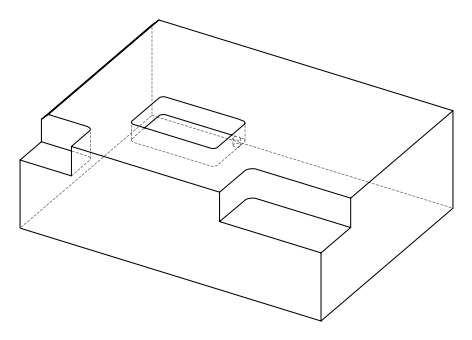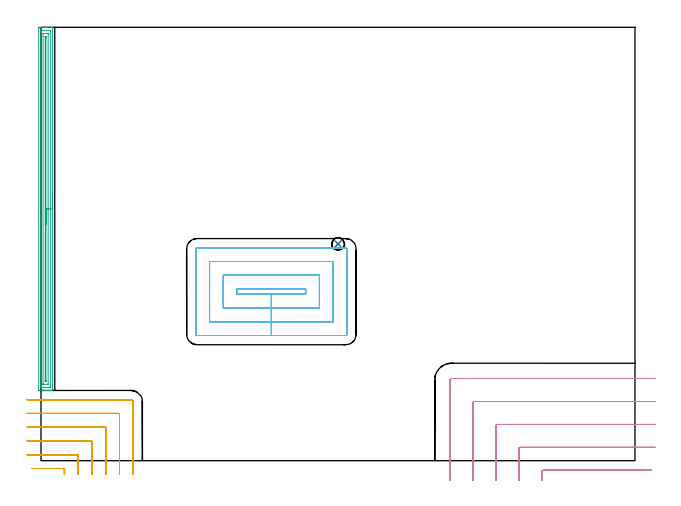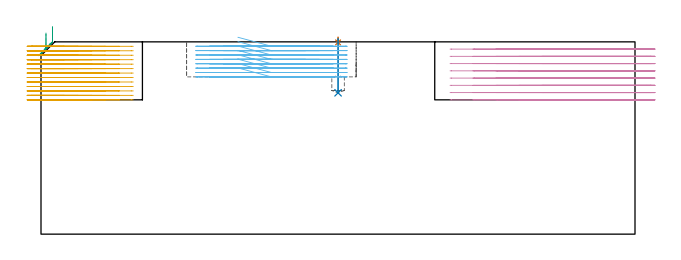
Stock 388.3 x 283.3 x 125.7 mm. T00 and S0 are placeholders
(PLAN: 6 operations, 4 tool changes, 47.7 min)
(1 SPOT_DRILL | STEP1POCKET | NXT0321_9005460120000 | 0.03 min | 2 mm3)
(2 DRILL_BLIND_HOLE_INTO_CENTER | STEP1POCKET | NXT0301_053 | 0.14 min | 1694 mm3)
(3 AREA_MILL | FG_CHAMFER_SURFACE | UGT0205_001 | 7.77 min | 9835 mm3)
(4 MILL_CORNER_NOTCH_RECTANGULAR | CORNER_NOTCH_RECTANGULAR | UGT0201_094 | Follow Part, ap 5, ae 75% | 12.34 min | 315069 mm3)
(5 MILL_CORNER_NOTCH_RECTANGULAR_1 | CORNER_NOTCH_RECTANGULAR_1 | NXT0201_011 | Follow Part, ap 3, ae 75% | 13.13 min | 114699 mm3)
(6 MILL_RECTANGULAR_POCKET | POCKET_RECTANGULAR_STRAIGHT | NXT0201_011 | Follow Part, ap 3, ae 75% | 14.26 min | 173999 mm3)
(TOOL NXT0321_9005460120000 | NC Spot Drill, 142deg, 12mm, Carbide, Uncoated | D12 PA142 FL30 Z2)
(TOOL NXT0301_053 | Carbide Drill 8.2mm [860.1-0820-025A1-MM 2214] | D8.2 PA140 FL47 Z2)
(TOOL UGT0205_001 | Chamfer Mill 20 x 3 x 45 deg. | D20 FL50 Z2)
(TOOL UGT0201_094 | End mill 20 mm | D20 FL38 Z4)
(TOOL NXT0201_011 | ENDMILL 12mm [2P460-1200-NA 1630] | D12 FL38 Z6)
(OP 1 SPOT_DRILL)
G17 G21 G94 G90
T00 M6
G54
G17 G0 G90 X194.2 Y141.7 S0 M3
G43 Z135.7 H0
G94 G81 G98 Z125.347 F250. R128.7
G80
M5
M2
(OP 2 DRILL_BLIND_HOLE_INTO_CENTER)
G17 G21 G94 G90
T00 M6
G54
G17 G0 G90 X194.2 Y141.7 S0 M3
G43 Z135.7 H1
G94 G81 G98 Z92.4 F250. R127.7
G80
M5
M2
(OP 3 AREA_MILL)
G17 G21 G94 G90
T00 M6
G54
G17 G0 G90 X7.5 Y174.6 S1061 M3
G43 Z135.7 H0
G94 G1 Y174.562 Z134.828 F250.
Y174.448 Z133.963
Y174.259 Z133.112
Y173.997 Z132.28
Y173.663 Z131.474
Y173.26 Z130.7
Y172.792 Z129.964
Y172.26 Z129.272
Y171.671 Z128.629
Y171.028 Z128.039
Y170.336 Z127.508
Y169.6 Z127.04
Y168.826 Z126.637
Y168.02 Z126.303
Y167.188 Z126.041
Y166.337 Z125.852
Y165.472 Z125.738
Y164.6 Z125.7
Y46.045
X7.497 Y45.91 Z125.688
X7.478 Y45.907 Z125.669
X7.166 Y45.9 Z125.365
X6.677 Z124.876
X6.101 Z124.296
X4.041 Z122.238
X3.443 Z121.638
X2.856 Z121.051
X-0.987 Y45.901 Z117.211
X-1.22 Y45.903 Z116.977
X-1.491 Y45.908 Z116.706
X-1.494 Y45.98 Z116.703
X-1.499 Y46.491 Z116.701
X-1.5 Y47.007 Z116.7
Y282.335
X-1.499 Y282.709 Z116.701
X-1.494 Y283.22 Z116.703
X-1.492 Y283.292 Z116.706
X-0.987 Y283.3 Z117.21
X3.443 Z121.638
X4.041 Z122.238
X4.329 Z122.526
X6.101 Z124.296
X6.677 Z124.876
X6.986 Z125.186
X7.166 Z125.365
X7.478 Y283.293 Z125.669
X7.497 Y283.29 Z125.688
X7.5 Y283.155 Z125.7
Y164.6
X6.086 Z124.286
X6.085 Y48.054 Z124.285
X6.084 Y47.945 Z124.284
X6.082 Y47.919 Z124.282
X6.08 Y47.913 Z124.28
X6.062 Y47.91 Z124.262
X5.957 Y47.905 Z124.157
X5.585 Y47.9 Z123.785
X0.27 Y47.901 Z118.47
X0.043 Y47.904 Z118.243
X-0.045 Y47.907 Z118.155
X-0.077 Y47.91 Z118.123
X-0.08 Y47.951 Z118.12
X-0.083 Y48.053 Z118.117
X-0.086 Y48.258 Z118.114
X-0.085 Y281.146 Z118.115
X-0.084 Y281.255 Z118.116
X-0.082 Y281.281 Z118.118
X-0.08 Y281.287 Z118.12
X-0.062 Y281.29 Z118.138
X0.043 Y281.295 Z118.243
X0.415 Y281.3 Z118.615
X5.73 Z123.93
X5.957 Y281.296 Z124.157
X6.045 Y281.293 Z124.245
X6.077 Y281.29 Z124.277
X6.08 Y281.249 Z124.28
X6.083 Y281.147 Z124.283
X6.086 Y280.942 Z124.286
Y164.6
X4.672 Z122.872
X4.671 Y50.056 Z122.871
X4.67 Y49.97 Z122.87
X4.668 Y49.928 Z122.868
X4.666 Y49.914 Z122.866
X4.638 Y49.91 Z122.838
X4.483 Y49.901 Z122.683
X1.671 Y49.9 Z119.871
X1.516 Y49.902 Z119.716
X1.413 Y49.905 Z119.613
X1.336 Y49.91 Z119.536
X1.334 Y49.942 Z119.534
X1.331 Y50.056 Z119.531
X1.329 Y50.401 Z119.529
Y279.144
X1.33 Y279.23 Z119.53
X1.332 Y279.272 Z119.532
X1.334 Y279.286 Z119.534
X1.362 Y279.29 Z119.562
X1.517 Y279.299 Z119.717
X4.329 Y279.3 Z122.529
X4.484 Y279.298 Z122.684
X4.587 Y279.295 Z122.787
X4.664 Y279.29 Z122.864
X4.666 Y279.258 Z122.866
X4.669 Y279.144 Z122.869
X4.671 Y278.799 Z122.871
X4.672 Y164.6 Z122.872
X3.257 Z121.457
Y52.212
X3.256 Y52.027 Z121.456
X3.253 Y51.94 Z121.453
X3.251 Y51.916 Z121.451
X3.237 Y51.91 Z121.437
X3.191 Y51.907 Z121.391
X3. Y51.903 Z121.2
X2.809 Y51.907 Z121.009
X2.763 Y51.91 Z120.963
X2.749 Y51.916 Z120.949
X2.748 Y51.94 Z120.948
X2.745 Y52.026 Z120.945
X2.743 Y52.543 Z120.943
Y52.73
Y276.988
X2.744 Y277.173 Z120.944
X2.747 Y277.26 Z120.947
X2.749 Y277.284 Z120.949
X2.763 Y277.29 Z120.963
X2.809 Y277.294 Z121.009
X3. Y277.297 Z121.2
X3.191 Y277.293 Z121.391
X3.237 Y277.29 Z121.437
X3.251 Y277.284 Z121.451
X3.252 Y277.26 Z121.452
X3.255 Y277.174 Z121.455
X3.257 Y276.657 Z121.457
Y276.47
Y164.6
Y163.728 Z121.495
Y162.864 Z121.609
Y162.012 Z121.798
Y161.18 Z122.06
Y160.374 Z122.394
Y159.6 Z122.797
Y158.864 Z123.266
Y158.172 Z123.797
Y157.529 Z124.386
Y156.94 Z125.029
Y156.409 Z125.722
Y155.94 Z126.457
Y155.537 Z127.231
Y155.203 Z128.037
Y154.941 Z128.869
Y154.752 Z129.721
Y154.638 Z130.586
Y154.6 Z131.457
G0 Z135.7
M5
M2
(OP 4 MILL_CORNER_NOTCH_RECTANGULAR)
G17 G21 G94 G90
T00 M6
G54
G17 G0 G90 X399.066 Y-6.3 S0 M3
G43 Z135.7 H0
Z120.962
G94 G1 X396.066 F250.
X328.394 F500.
G3 X327.4 Y-7.294 R1.
G1 Y-10.
Y-13. F250.
G0 Z135.7
X401.3 Y8.7
Z120.962
G1 X398.3
X313.394 F500.
G3 X312.4 Y7.706 R1.
G1 Y-10.
Y-13. F250.
G0 Z135.7
X401.3 Y23.7
Z120.962
G1 X398.3
X298.395 F500.
G3 X297.4 Y22.705 R1.
G1 Y-10.
Y-13. F250.
G0 Z135.7
X401.3 Y38.7
Z120.962
G1 X398.3
X283.395 F500.
G3 X282.4 Y37.705 R1.
G1 Y-10.
Y-13. F250.
G0 Z135.7
X401.3 Y53.7
Z120.962
G1 X398.3
X268.395 F500.
G3 X267.4 Y52.705 R1.
G1 Y-10.
Y-13. F250.
G0 Z135.7
X399.066 Y-6.3
Z116.225
G1 X396.066
X328.394 F500.
G3 X327.4 Y-7.294 R1.
G1 Y-10.
Y-13. F250.
G0 Z135.7
X401.3 Y8.7
Z116.225
G1 X398.3
X313.394 F500.
G3 X312.4 Y7.705 R1.
G1 Y-10.
Y-13. F250.
G0 Z135.7
X401.3 Y23.7
Z116.225
G1 X398.3
X298.395 F500.
G3 X297.4 Y22.705 R1.
G1 Y-10.
Y-13. F250.
G0 Z135.7
X401.3 Y38.7
Z116.225
G1 X398.3
X283.395 F500.
G3 X282.4 Y37.705 R1.
G1 Y-10.
Y-13. F250.
G0 Z135.7
X401.3 Y53.7
Z116.225
G1 X398.3
X268.395 F500.
G3 X267.4 Y52.705 R1.
G1 Y-10.
Y-13. F250.
G0 Z135.7
X399.066 Y-6.3
Z111.487
G1 X396.066
X328.394 F500.
G3 X327.4 Y-7.294 R1.
G1 Y-10.
Y-13. F250.
G0 Z135.7
X401.3 Y8.7
Z111.487
G1 X398.3
X313.394 F500.
G3 X312.4 Y7.705 R1.
G1 Y-10.
Y-13. F250.
G0 Z135.7
X401.3 Y23.7
Z111.487
G1 X398.3
X298.395 F500.
G3 X297.4 Y22.705 R1.
G1 Y-10.
Y-13. F250.
G0 Z135.7
X401.3 Y38.7
Z111.487
G1 X398.3
X283.395 F500.
G3 X282.4 Y37.705 R1.
G1 Y-10.
Y-13. F250.
G0 Z135.7
X401.3 Y53.7
Z111.487
G1 X398.3
X268.395 F500.
G3 X267.4 Y52.705 R1.
G1 Y-10.
Y-13. F250.
G0 Z135.7
X399.066 Y-6.3
Z106.75
G1 X396.066
X328.394 F500.
G3 X327.4 Y-7.294 R1.
G1 Y-10.
Y-13. F250.
G0 Z135.7
X401.3 Y8.7
Z106.75
G1 X398.3
X313.394 F500.
G3 X312.4 Y7.705 R1.
G1 Y-10.
Y-13. F250.
G0 Z135.7
X401.3 Y23.7
Z106.75
G1 X398.3
X298.395 F500.
G3 X297.4 Y22.705 R1.
G1 Y-10.
Y-13. F250.
G0 Z135.7
X401.3 Y38.7
Z106.75
G1 X398.3
X283.395 F500.
G3 X282.4 Y37.705 R1.
G1 Y-10.
Y-13. F250.
G0 Z135.7
X401.3 Y53.7
Z106.75
G1 X398.3
X268.395 F500.
G3 X267.4 Y52.705 R1.
G1 Y-10.
Y-13. F250.
G0 Z135.7
X399.066 Y-6.3
Z102.012
G1 X396.066
X328.394 F500.
G3 X327.4 Y-7.294 R1.
G1 Y-10.
Y-13. F250.
G0 Z135.7
X401.3 Y8.7
Z102.012
G1 X398.3
X313.394 F500.
G3 X312.4 Y7.705 R1.
G1 Y-10.
Y-13. F250.
G0 Z135.7
X401.3 Y23.7
Z102.012
G1 X398.3
X298.395 F500.
G3 X297.4 Y22.705 R1.
G1 Y-10.
Y-13. F250.
G0 Z135.7
X401.3 Y38.7
Z102.012
G1 X398.3
X283.395 F500.
G3 X282.4 Y37.705 R1.
G1 Y-10.
Y-13. F250.
G0 Z135.7
X401.3 Y53.7
Z102.012
G1 X398.3
X268.395 F500.
G3 X267.4 Y52.705 R1.
G1 Y-10.
Y-13. F250.
G0 Z135.7
X399.066 Y-6.3
Z97.275
G1 X396.066
X328.394 F500.
G3 X327.4 Y-7.294 R1.
G1 Y-10.
Y-13. F250.
G0 Z135.7
X401.3 Y8.7
Z97.275
G1 X398.3
X313.394 F500.
G3 X312.4 Y7.705 R1.
G1 Y-10.
Y-13. F250.
G0 Z135.7
X401.3 Y23.7
Z97.275
G1 X398.3
X298.395 F500.
G3 X297.4 Y22.705 R1.
G1 Y-10.
Y-13. F250.
G0 Z135.7
X401.3 Y38.7
Z97.275
G1 X398.3
X283.395 F500.
G3 X282.4 Y37.705 R1.
G1 Y-10.
Y-13. F250.
G0 Z135.7
X401.3 Y53.7
Z97.275
G1 X398.3
X268.395 F500.
G3 X267.4 Y52.705 R1.
G1 Y-10.
Y-13. F250.
G0 Z135.7
X399.066 Y-6.3
Z92.537
G1 X396.066
X328.394 F500.
G3 X327.4 Y-7.294 R1.
G1 Y-10.
Y-13. F250.
G0 Z135.7
X401.3 Y8.7
Z92.537
G1 X398.3
X313.394 F500.
G3 X312.4 Y7.705 R1.
G1 Y-10.
Y-13. F250.
G0 Z135.7
X401.3 Y23.7
Z92.537
G1 X398.3
X298.395 F500.
G3 X297.4 Y22.705 R1.
G1 Y-10.
Y-13. F250.
G0 Z135.7
X401.3 Y38.7
Z92.537
G1 X398.3
X283.395 F500.
G3 X282.4 Y37.705 R1.
G1 Y-10.
Y-13. F250.
G0 Z135.7
X401.3 Y53.7
Z92.537
G1 X398.3
X268.395 F500.
G3 X267.4 Y52.705 R1.
G1 Y-10.
Y-13. F250.
G0 Z135.7
X399.066 Y-6.3
Z87.8
G1 X396.066
X328.394 F500.
G3 X327.4 Y-7.294 R1.
G1 Y-10.
Y-13. F250.
G0 Z135.7
X401.3 Y8.7
Z87.8
G1 X398.3
X313.394 F500.
G3 X312.4 Y7.705 R1.
G1 Y-10.
Y-13. F250.
G0 Z135.7
X401.3 Y23.7
Z87.8
G1 X398.3
X298.395 F500.
G3 X297.4 Y22.705 R1.
G1 Y-10.
Y-13. F250.
G0 Z135.7
X401.3 Y38.7
Z87.8
G1 X398.3
X283.395 F500.
G3 X282.4 Y37.705 R1.
G1 Y-10.
Y-13. F250.
G0 Z135.7
X401.3 Y53.7
Z87.8
G1 X398.3
X268.395 F500.
G3 X267.4 Y52.705 R1.
G1 Y-10.
Y-13. F250.
G0 Z135.7
M5
M2
(OP 5 MILL_CORNER_NOTCH_RECTANGULAR_1)
G17 G21 G94 G90
T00 M6
G54
G17 G0 G90 X15.3 Y-9. S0 M3
G43 Z135.7 H1
Z122.785
G94 G1 Y-6. F250.
Y-5.696 F500.
G3 X14.704 Y-5.1 R0.6
G1 X-3.161
X-6.161 F250.
G0 Z135.7
X24.3 Y-9.
Z122.785
G1 Y-6.
Y3.304 F500.
G3 X23.704 Y3.9 R0.6
G1 X-5.821
X-6.
X-9. Y3.915 F250.
G0 Z135.7
X33.3 Y-9.
Z122.785
G1 Y-6.
Y12.304 F500.
G3 X32.704 Y12.9 R0.6
G1 X-5.821
X-6. Y12.901
X-9. Y12.92 F250.
G0 Z135.7
X42.3 Y-9.
Z122.785
G1 Y-6.
Y21.304 F500.
G3 X41.704 Y21.9 R0.6
G1 X-5.821
X-6. Y21.901
X-9. Y21.931 F250.
G0 Z135.7
X51.3 Y-9.
Z122.785
G1 Y-6.
Y30.304 F500.
G3 X50.703 Y30.9 R0.6
G1 X-5.821
X-6. Y30.902
X-8.999 Y30.961 F250.
G0 Z135.7
X60.3 Y-9.
Z122.785
G1 Y-6.
Y38.6 F500.
G3 X59. Y39.9 R1.3
G1 X-5.821
X-8.821 F250.
G0 Z135.7
X15.3 Y-9.
Z119.869
G1 Y-6.
Y-5.696 F500.
G3 X14.704 Y-5.1 R0.6
G1 X-3.161
X-6.161 F250.
G0 Z135.7
X24.3 Y-9.
Z119.869
G1 Y-6.
Y3.304 F500.
G3 X23.704 Y3.9 R0.6
G1 X-6.
X-9. F250.
G0 Z135.7
X33.3 Y-9.
Z119.869
G1 Y-6.
Y12.304 F500.
G3 X32.704 Y12.9 R0.6
G1 X-6.
X-9. F250.
G0 Z135.7
X42.3 Y-9.
Z119.869
G1 Y-6.
Y21.304 F500.
G3 X41.704 Y21.9 R0.6
G1 X-6.
X-9. F250.
G0 Z135.7
X51.3 Y-9.
Z119.869
G1 Y-6.
Y30.304 F500.
G3 X50.704 Y30.9 R0.6
G1 X-6.
X-9. F250.
G0 Z135.7
X60.3 Y-9.
Z119.869
G1 Y-6.
Y38.6 F500.
G3 X59. Y39.9 R1.3
G1 X-6.
X-9. F250.
G0 Z135.7
X15.3 Y-9.
Z116.954
G1 Y-6.
Y-5.696 F500.
G3 X14.704 Y-5.1 R0.6
G1 X-3.161
X-6.161 F250.
G0 Z135.7
X24.3 Y-9.
Z116.954
G1 Y-6.
Y3.304 F500.
G3 X23.704 Y3.9 R0.6
G1 X-6.
X-9. F250.
G0 Z135.7
X33.3 Y-9.
Z116.954
G1 Y-6.
Y12.304 F500.
G3 X32.704 Y12.9 R0.6
G1 X-6.
X-9. F250.
G0 Z135.7
X42.3 Y-9.
Z116.954
G1 Y-6.
Y21.304 F500.
G3 X41.704 Y21.9 R0.6
G1 X-6.
X-9. F250.
G0 Z135.7
X51.3 Y-9.
Z116.954
G1 Y-6.
Y30.304 F500.
G3 X50.704 Y30.9 R0.6
G1 X-6.
X-9. F250.
G0 Z135.7
X60.3 Y-9.
Z116.954
G1 Y-6.
Y38.6 F500.
G3 X59. Y39.9 R1.3
G1 X-6.
X-9. F250.
G0 Z135.7
X15.3 Y-9.
Z114.038
G1 Y-6.
Y-5.696 F500.
G3 X14.704 Y-5.1 R0.6
G1 X-3.161
X-6.161 F250.
G0 Z135.7
X24.3 Y-9.
Z114.038
G1 Y-6.
Y3.304 F500.
G3 X23.704 Y3.9 R0.6
G1 X-6.
X-9. F250.
G0 Z135.7
X33.3 Y-9.
Z114.038
G1 Y-6.
Y12.304 F500.
G3 X32.704 Y12.9 R0.6
G1 X-6.
X-9. F250.
G0 Z135.7
X42.3 Y-9.
Z114.038
G1 Y-6.
Y21.304 F500.
G3 X41.704 Y21.9 R0.6
G1 X-6.
X-9. F250.
G0 Z135.7
X51.3 Y-9.
Z114.038
G1 Y-6.
Y30.304 F500.
G3 X50.704 Y30.9 R0.6
G1 X-6.
X-9. F250.
G0 Z135.7
X60.3 Y-9.
Z114.038
G1 Y-6.
Y38.6 F500.
G3 X59. Y39.9 R1.3
G1 X-6.
X-9. F250.
G0 Z135.7
X15.3 Y-9.
Z111.123
G1 Y-6.
Y-5.696 F500.
G3 X14.704 Y-5.1 R0.6
G1 X-3.161
X-6.161 F250.
G0 Z135.7
X24.3 Y-9.
Z111.123
G1 Y-6.
Y3.304 F500.
G3 X23.704 Y3.9 R0.6
G1 X-6.
X-9. F250.
G0 Z135.7
X33.3 Y-9.
Z111.123
G1 Y-6.
Y12.304 F500.
G3 X32.704 Y12.9 R0.6
G1 X-6.
X-9. F250.
G0 Z135.7
X42.3 Y-9.
Z111.123
G1 Y-6.
Y21.304 F500.
G3 X41.704 Y21.9 R0.6
G1 X-6.
X-9. F250.
G0 Z135.7
X51.3 Y-9.
Z111.123
G1 Y-6.
Y30.304 F500.
G3 X50.704 Y30.9 R0.6
G1 X-6.
X-9. F250.
G0 Z135.7
X60.3 Y-9.
Z111.123
G1 Y-6.
Y38.6 F500.
G3 X59. Y39.9 R1.3
G1 X-6.
X-9. F250.
G0 Z135.7
X15.3 Y-9.
Z108.208
G1 Y-6.
Y-5.696 F500.
G3 X14.704 Y-5.1 R0.6
G1 X-3.161
X-6.161 F250.
G0 Z135.7
X24.3 Y-9.
Z108.208
G1 Y-6.
Y3.304 F500.
G3 X23.704 Y3.9 R0.6
G1 X-6.
X-9. F250.
G0 Z135.7
X33.3 Y-9.
Z108.208
G1 Y-6.
Y12.304 F500.
G3 X32.704 Y12.9 R0.6
G1 X-6.
X-9. F250.
G0 Z135.7
X42.3 Y-9.
Z108.208
G1 Y-6.
Y21.304 F500.
G3 X41.704 Y21.9 R0.6
G1 X-6.
X-9. F250.
G0 Z135.7
X51.3 Y-9.
Z108.208
G1 Y-6.
Y30.304 F500.
G3 X50.704 Y30.9 R0.6
G1 X-6.
X-9. F250.
G0 Z135.7
X60.3 Y-9.
Z108.208
G1 Y-6.
Y38.6 F500.
G3 X59. Y39.9 R1.3
G1 X-6.
X-9. F250.
G0 Z135.7
X15.3 Y-9.
Z105.292
G1 Y-6.
Y-5.696 F500.
G3 X14.704 Y-5.1 R0.6
G1 X-3.161
X-6.161 F250.
G0 Z135.7
X24.3 Y-9.
Z105.292
G1 Y-6.
Y3.304 F500.
G3 X23.704 Y3.9 R0.6
G1 X-6.
X-9. F250.
G0 Z135.7
X33.3 Y-9.
Z105.292
G1 Y-6.
Y12.304 F500.
G3 X32.704 Y12.9 R0.6
G1 X-6.
X-9. F250.
G0 Z135.7
X42.3 Y-9.
Z105.292
G1 Y-6.
Y21.304 F500.
G3 X41.704 Y21.9 R0.6
G1 X-6.
X-9. F250.
G0 Z135.7
X51.3 Y-9.
Z105.292
G1 Y-6.
Y30.304 F500.
G3 X50.704 Y30.9 R0.6
G1 X-6.
X-9. F250.
G0 Z135.7
X60.3 Y-9.
Z105.292
G1 Y-6.
Y38.6 F500.
G3 X59. Y39.9 R1.3
G1 X-6.
X-9. F250.
G0 Z135.7
X15.3 Y-9.
Z102.377
G1 Y-6.
Y-5.696 F500.
G3 X14.704 Y-5.1 R0.6
G1 X-3.161
X-6.161 F250.
G0 Z135.7
X24.3 Y-9.
Z102.377
G1 Y-6.
Y3.304 F500.
G3 X23.704 Y3.9 R0.6
G1 X-6.
X-9. F250.
G0 Z135.7
X33.3 Y-9.
Z102.377
G1 Y-6.
Y12.304 F500.
G3 X32.704 Y12.9 R0.6
G1 X-6.
X-9. F250.
G0 Z135.7
X42.3 Y-9.
Z102.377
G1 Y-6.
Y21.304 F500.
G3 X41.704 Y21.9 R0.6
G1 X-6.
X-9. F250.
G0 Z135.7
X51.3 Y-9.
Z102.377
G1 Y-6.
Y30.304 F500.
G3 X50.704 Y30.9 R0.6
G1 X-6.
X-9. F250.
G0 Z135.7
X60.3 Y-9.
Z102.377
G1 Y-6.
Y38.6 F500.
G3 X59. Y39.9 R1.3
G1 X-6.
X-9. F250.
G0 Z135.7
X15.3 Y-9.
Z99.462
G1 Y-6.
Y-5.696 F500.
G3 X14.704 Y-5.1 R0.6
G1 X-3.161
X-6.161 F250.
G0 Z135.7
X24.3 Y-9.
Z99.462
G1 Y-6.
Y3.304 F500.
G3 X23.704 Y3.9 R0.6
G1 X-6.
X-9. F250.
G0 Z135.7
X33.3 Y-9.
Z99.462
G1 Y-6.
Y12.304 F500.
G3 X32.704 Y12.9 R0.6
G1 X-6.
X-9. F250.
G0 Z135.7
X42.3 Y-9.
Z99.462
G1 Y-6.
Y21.304 F500.
G3 X41.704 Y21.9 R0.6
G1 X-6.
X-9. F250.
G0 Z135.7
X51.3 Y-9.
Z99.462
G1 Y-6.
Y30.304 F500.
G3 X50.704 Y30.9 R0.6
G1 X-6.
X-9. F250.
G0 Z135.7
X60.3 Y-9.
Z99.462
G1 Y-6.
Y38.6 F500.
G3 X59. Y39.9 R1.3
G1 X-6.
X-9. F250.
G0 Z135.7
X15.3 Y-9.
Z96.546
G1 Y-6.
Y-5.696 F500.
G3 X14.704 Y-5.1 R0.6
G1 X-3.161
X-6.161 F250.
G0 Z135.7
X24.3 Y-9.
Z96.546
G1 Y-6.
Y3.304 F500.
G3 X23.704 Y3.9 R0.6
G1 X-6.
X-9. F250.
G0 Z135.7
X33.3 Y-9.
Z96.546
G1 Y-6.
Y12.304 F500.
G3 X32.704 Y12.9 R0.6
G1 X-6.
X-9. F250.
G0 Z135.7
X42.3 Y-9.
Z96.546
G1 Y-6.
Y21.304 F500.
G3 X41.704 Y21.9 R0.6
G1 X-6.
X-9. F250.
G0 Z135.7
X51.3 Y-9.
Z96.546
G1 Y-6.
Y30.304 F500.
G3 X50.704 Y30.9 R0.6
G1 X-6.
X-9. F250.
G0 Z135.7
X60.3 Y-9.
Z96.546
G1 Y-6.
Y38.6 F500.
G3 X59. Y39.9 R1.3
G1 X-6.
X-9. F250.
G0 Z135.7
X15.3 Y-9.
Z93.631
G1 Y-6.
Y-5.696 F500.
G3 X14.704 Y-5.1 R0.6
G1 X-3.161
X-6.161 F250.
G0 Z135.7
X24.3 Y-9.
Z93.631
G1 Y-6.
Y3.304 F500.
G3 X23.704 Y3.9 R0.6
G1 X-6.
X-9. F250.
G0 Z135.7
X33.3 Y-9.
Z93.631
G1 Y-6.
Y12.304 F500.
G3 X32.704 Y12.9 R0.6
G1 X-6.
X-9. F250.
G0 Z135.7
X42.3 Y-9.
Z93.631
G1 Y-6.
Y21.304 F500.
G3 X41.704 Y21.9 R0.6
G1 X-6.
X-9. F250.
G0 Z135.7
X51.3 Y-9.
Z93.631
G1 Y-6.
Y30.304 F500.
G3 X50.704 Y30.9 R0.6
G1 X-6.
X-9. F250.
G0 Z135.7
X60.3 Y-9.
Z93.631
G1 Y-6.
Y38.6 F500.
G3 X59. Y39.9 R1.3
G1 X-6.
X-9. F250.
G0 Z135.7
X15.3 Y-9.
Z90.715
G1 Y-6.
Y-5.696 F500.
G3 X14.704 Y-5.1 R0.6
G1 X-3.161
X-6.161 F250.
G0 Z135.7
X24.3 Y-9.
Z90.715
G1 Y-6.
Y3.304 F500.
G3 X23.704 Y3.9 R0.6
G1 X-6.
X-9. F250.
G0 Z135.7
X33.3 Y-9.
Z90.715
G1 Y-6.
Y12.304 F500.
G3 X32.704 Y12.9 R0.6
G1 X-6.
X-9. F250.
G0 Z135.7
X42.3 Y-9.
Z90.715
G1 Y-6.
Y21.304 F500.
G3 X41.704 Y21.9 R0.6
G1 X-6.
X-9. F250.
G0 Z135.7
X51.3 Y-9.
Z90.715
G1 Y-6.
Y30.304 F500.
G3 X50.704 Y30.9 R0.6
G1 X-6.
X-9. F250.
G0 Z135.7
X60.3 Y-9.
Z90.715
G1 Y-6.
Y38.6 F500.
G3 X59. Y39.9 R1.3
G1 X-6.
X-9. F250.
G0 Z135.7
X15.3 Y-9.
Z87.8
G1 Y-6.
Y-5.696 F500.
G3 X14.704 Y-5.1 R0.6
G1 X-3.161
X-6.161 F250.
G0 Z135.7
X24.3 Y-9.
Z87.8
G1 Y-6.
Y3.304 F500.
G3 X23.704 Y3.9 R0.6
G1 X-6.
X-9. F250.
G0 Z135.7
X33.3 Y-9.
Z87.8
G1 Y-6.
Y12.304 F500.
G3 X32.704 Y12.9 R0.6
G1 X-6.
X-9. F250.
G0 Z135.7
X42.3 Y-9.
Z87.8
G1 Y-6.
Y21.304 F500.
G3 X41.704 Y21.9 R0.6
G1 X-6.
X-9. F250.
G0 Z135.7
X51.3 Y-9.
Z87.8
G1 Y-6.
Y30.304 F500.
G3 X50.704 Y30.9 R0.6
G1 X-6.
X-9. F250.
G0 Z135.7
X60.3 Y-9.
Z87.8
G1 Y-6.
Y38.6 F500.
G3 X59. Y39.9 R1.3
G1 X-6.
X-9. F250.
G0 Z135.7
M5
M2
(OP 6 MILL_RECTANGULAR_POCKET)
G17 G21 G94 G90
T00 M6
G54
G17 G0 G90 X128.721 Y108.8 S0 M3
G43 Z135.7 H1
Z128.7
G94 G1 X150.6 Z122.837 F250.
X173. F500.
Y112.2
X128.2
Y108.8
X150.6
Y99.8
X182.
Y121.2
X119.2
Y99.8
X150.6
Y90.8
X191.
Y130.2
X110.2
Y90.8
X150.6
Y81.8
X199.1
G3 X200. Y82.7 R0.9
G1 Y138.3
G3 X199.1 Y139.2 R0.9
G1 X102.1
G3 X101.2 Y138.3 R0.9
G1 Y82.7
G3 X102.1 Y81.8 R0.9
G1 X150.6
X151.6
G0 X128.721 Y108.8 Z125.837
G1 X150.6 Z119.975 F250.
X173. F500.
Y112.2
X128.2
Y108.8
X150.6
Y99.8
X182.
Y121.2
X119.2
Y99.8
X150.6
Y90.8
X191.
Y130.2
X110.2
Y90.8
X150.6
Y81.8
X199.1
G3 X200. Y82.7 R0.9
G1 Y138.3
G3 X199.1 Y139.2 R0.9
G1 X102.1
G3 X101.2 Y138.3 R0.9
G1 Y82.7
G3 X102.1 Y81.8 R0.9
G1 X150.6
X151.6
G0 X128.721 Y108.8 Z122.975
G1 X150.6 Z117.112 F250.
X173. F500.
Y112.2
X128.2
Y108.8
X150.6
Y99.8
X182.
Y121.2
X119.2
Y99.8
X150.6
Y90.8
X191.
Y130.2
X110.2
Y90.8
X150.6
Y81.8
X199.1
G3 X200. Y82.7 R0.9
G1 Y138.3
G3 X199.1 Y139.2 R0.9
G1 X102.1
G3 X101.2 Y138.3 R0.9
G1 Y82.7
G3 X102.1 Y81.8 R0.9
G1 X150.6
X151.6
G0 X128.721 Y108.8 Z120.112
G1 X150.6 Z114.25 F250.
X173. F500.
Y112.2
X128.2
Y108.8
X150.6
Y99.8
X182.
Y121.2
X119.2
Y99.8
X150.6
Y90.8
X191.
Y130.2
X110.2
Y90.8
X150.6
Y81.8
X199.1
G3 X200. Y82.7 R0.9
G1 Y138.3
G3 X199.1 Y139.2 R0.9
G1 X102.1
G3 X101.2 Y138.3 R0.9
G1 Y82.7
G3 X102.1 Y81.8 R0.9
G1 X150.6
X151.6
G0 X128.721 Y108.8 Z117.25
G1 X150.6 Z111.387 F250.
X173. F500.
Y112.2
X128.2
Y108.8
X150.6
Y99.8
X182.
Y121.2
X119.2
Y99.8
X150.6
Y90.8
X191.
Y130.2
X110.2
Y90.8
X150.6
Y81.8
X199.1
G3 X200. Y82.7 R0.9
G1 Y138.3
G3 X199.1 Y139.2 R0.9
G1 X102.1
G3 X101.2 Y138.3 R0.9
G1 Y82.7
G3 X102.1 Y81.8 R0.9
G1 X150.6
X151.6
G0 X128.721 Y108.8 Z114.387
G1 X150.6 Z108.525 F250.
X173. F500.
Y112.2
X128.2
Y108.8
X150.6
Y99.8
X182.
Y121.2
X119.2
Y99.8
X150.6
Y90.8
X191.
Y130.2
X110.2
Y90.8
X150.6
Y81.8
X199.1
G3 X200. Y82.7 R0.9
G1 Y138.3
G3 X199.1 Y139.2 R0.9
G1 X102.1
G3 X101.2 Y138.3 R0.9
G1 Y82.7
G3 X102.1 Y81.8 R0.9
G1 X150.6
X151.6
G0 X128.721 Y108.8 Z111.525
G1 X150.6 Z105.662 F250.
X173. F500.
Y112.2
X128.2
Y108.8
X150.6
Y99.8
X182.
Y121.2
X119.2
Y99.8
X150.6
Y90.8
X191.
Y130.2
X110.2
Y90.8
X150.6
Y81.8
X199.1
G3 X200. Y82.7 R0.9
G1 Y138.3
G3 X199.1 Y139.2 R0.9
G1 X102.1
G3 X101.2 Y138.3 R0.9
G1 Y82.7
G3 X102.1 Y81.8 R0.9
G1 X150.6
X151.6
G0 X128.721 Y108.8 Z108.662
G1 X150.6 Z102.8 F250.
X173. F500.
Y112.2
X128.2
Y108.8
X150.6
Y99.8
X182.
Y121.2
X119.2
Y99.8
X150.6
Y90.8
X191.
Y130.2
X110.2
Y90.8
X150.6
Y81.8
X199.1
G3 X200. Y82.7 R0.9
G1 Y138.3
G3 X199.1 Y139.2 R0.9
G1 X102.1
G3 X101.2 Y138.3 R0.9
G1 Y82.7
G3 X102.1 Y81.8 R0.9
G1 X150.6
X151.6
G0 Z135.7
M5
M2
